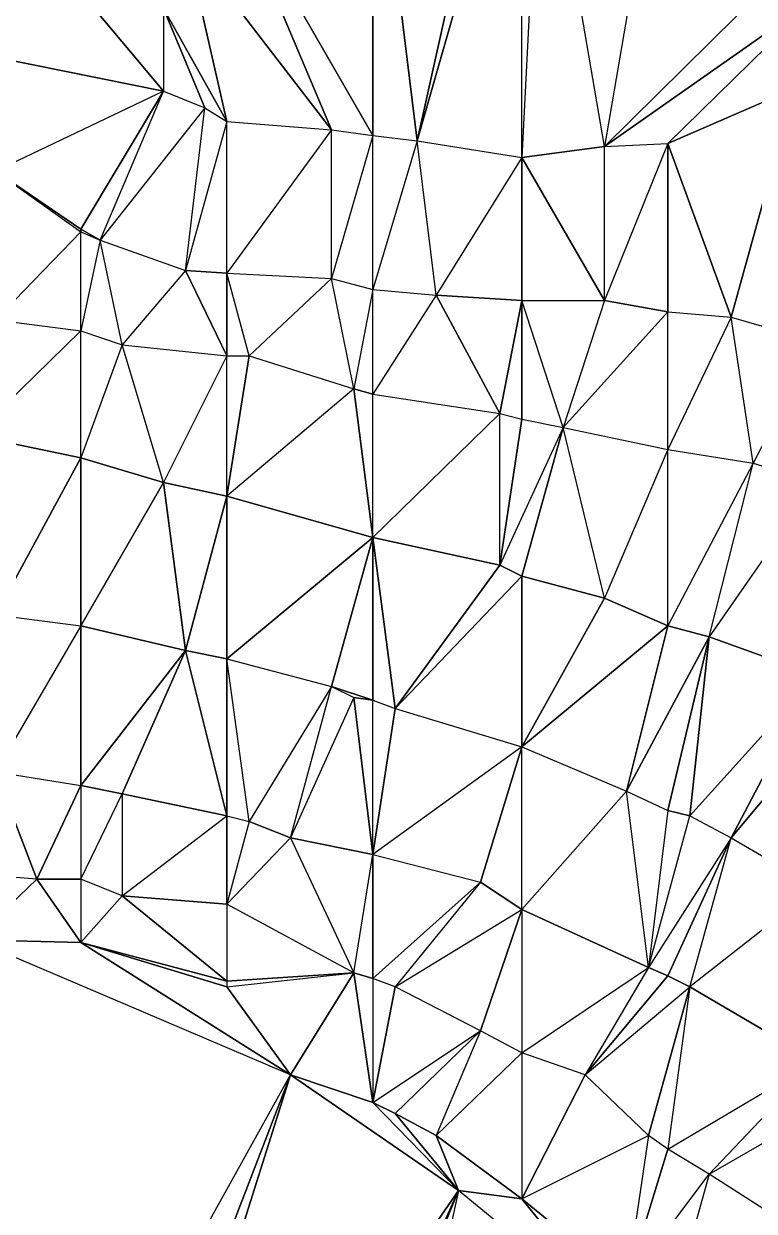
# Model space of a CAD drawing. Header units: metres. Extents: x 121.06818 to 121.07159, y 3.17836 to 3.18313.
# Drawn here: x 121.0689112 to 121.0691764, y 3.1804485 to 3.1808795 of the extents above; entities that cross this region are included whole.
import ezdxf

# ---------------------------------------------------------------- set-up
doc = ezdxf.new("R2010")
doc.units = ezdxf.units.M

msp = doc.modelspace()

# ---------------------------------------------------------------- linework, layer by layer
at = {"layer": 'DELAUNEY10710', "color": 252}
msp.add_3dface([(121.069023, 3.180244, 0.01017), (121.068985, 3.18025, 0.01017), (121.069069, 3.180456, 0.01018)], dxfattribs=at)
at = {"layer": 'DELAUNEY10748', "color": 252}
msp.add_3dface([(121.068985, 3.18025, 0.01017), (121.068977, 3.180251, 0.01017), (121.069069, 3.180456, 0.01018)], dxfattribs=at)
at = {"layer": 'DELAUNEY10801', "color": 252}
msp.add_3dface([(121.068977, 3.180251, 0.01017), (121.068932, 3.180257, 0.01017), (121.069069, 3.180456, 0.01018)], dxfattribs=at)
at = {"layer": 'DELAUNEY10816', "color": 252}
msp.add_3dface([(121.068932, 3.180257, 0.01017), (121.068916, 3.180259, 0.01017), (121.069008, 3.180498, 0.01018)], dxfattribs=at)
at = {"layer": 'DELAUNEY10858', "color": 252}
msp.add_3dface([(121.068916, 3.180259, 0.01017), (121.068878, 3.180264, 0.01017), (121.069008, 3.180498, 0.01018)], dxfattribs=at)
at = {"layer": 'DELAUNEY11543', "color": 252}
msp.add_3dface([(121.069023, 3.180244, 0.01017), (121.06913, 3.180406, 0.01018), (121.069069, 3.180456, 0.01018)], dxfattribs=at)
at = {"layer": 'DELAUNEY11585', "color": 252}
msp.add_3dface([(121.06913, 3.180406, 0.01018), (121.069069, 3.180456, 0.01018), (121.069092, 3.180453, 0.01018)], dxfattribs=at)
at = {"layer": 'DELAUNEY11711', "color": 252}
msp.add_3dface([(121.068932, 3.180257, 0.01017), (121.069008, 3.180498, 0.01018), (121.069069, 3.180456, 0.01018)], dxfattribs=at)
at = {"layer": 'DELAUNEY11720', "color": 252}
msp.add_3dface([(121.069069, 3.180456, 0.01018), (121.069008, 3.180498, 0.01018), (121.069038, 3.180488, 0.01018)], dxfattribs=at)
at = {"layer": 'DELAUNEY11795', "color": 252}
msp.add_3dface([(121.068878, 3.180264, 0.01017), (121.069008, 3.180498, 0.01018), (121.068893, 3.180547, 0.01018)], dxfattribs=at)
at = {"layer": 'DELAUNEY11811', "color": 252}
msp.add_3dface([(121.06913, 3.180406, 0.01018), (121.069092, 3.180453, 0.01018), (121.06913, 3.180422, 0.01018)], dxfattribs=at)
at = {"layer": 'DELAUNEY11829', "color": 252}
msp.add_3dface([(121.069092, 3.180453, 0.01018), (121.069069, 3.180456, 0.01018), (121.069061, 3.180476, 0.01018)], dxfattribs=at)
at = {"layer": 'DELAUNEY11850', "color": 252}
msp.add_3dface([(121.069145, 3.180408, 0.01018), (121.069199, 3.180437, 0.01019), (121.06916, 3.180462, 0.01019)], dxfattribs=at)
at = {"layer": 'DELAUNEY11893', "color": 252}
msp.add_3dface([(121.069008, 3.180498, 0.01018), (121.068893, 3.180547, 0.01018), (121.068932, 3.180546, 0.01018)], dxfattribs=at)
at = {"layer": 'DELAUNEY11937', "color": 252}
msp.add_3dface([(121.069145, 3.180408, 0.01018), (121.06913, 3.180422, 0.01018), (121.06916, 3.180462, 0.01019)], dxfattribs=at)
at = {"layer": 'DELAUNEY11952', "color": 252}
msp.add_3dface([(121.06913, 3.180422, 0.01018), (121.069092, 3.180453, 0.01018), (121.069138, 3.180476, 0.01019)], dxfattribs=at)
at = {"layer": 'DELAUNEY11965', "color": 252}
msp.add_3dface([(121.069038, 3.180488, 0.01018), (121.069008, 3.180498, 0.01018), (121.069031, 3.180535, 0.01019)], dxfattribs=at)
at = {"layer": 'DELAUNEY11966', "color": 252}
msp.add_3dface([(121.069069, 3.180456, 0.01018), (121.069038, 3.180488, 0.01018), (121.069046, 3.180484, 0.01018)], dxfattribs=at)
at = {"layer": 'DELAUNEY12030', "color": 252}
msp.add_3dface([(121.068932, 3.180546, 0.01018), (121.068893, 3.180547, 0.01018), (121.068916, 3.180569, 0.01019)], dxfattribs=at)
at = {"layer": 'DELAUNEY12031', "color": 252}
msp.add_3dface([(121.069008, 3.180498, 0.01018), (121.068932, 3.180546, 0.01018), (121.068985, 3.18053, 0.01018)], dxfattribs=at)
at = {"layer": 'DELAUNEY12046', "color": 252}
msp.add_3dface([(121.06913, 3.180422, 0.01018), (121.06916, 3.180462, 0.01019), (121.069145, 3.180471, 0.01019)], dxfattribs=at)
at = {"layer": 'DELAUNEY12047', "color": 252}
msp.add_3dface([(121.069199, 3.180437, 0.01019), (121.06916, 3.180462, 0.01019), (121.069214, 3.180493, 0.0102)], dxfattribs=at)
at = {"layer": 'DELAUNEY12061', "color": 252}
msp.add_3dface([(121.069046, 3.180484, 0.01018), (121.069038, 3.180488, 0.01018), (121.069077, 3.180514, 0.01019)], dxfattribs=at)
at = {"layer": 'DELAUNEY12062', "color": 252}
msp.add_3dface([(121.069069, 3.180456, 0.01018), (121.069046, 3.180484, 0.01018), (121.069061, 3.180476, 0.01018)], dxfattribs=at)
at = {"layer": 'DELAUNEY12110', "color": 252}
msp.add_3dface([(121.06913, 3.180422, 0.01018), (121.069145, 3.180471, 0.01019), (121.069138, 3.180476, 0.01019)], dxfattribs=at)
at = {"layer": 'DELAUNEY12122', "color": 252}
msp.add_3dface([(121.06916, 3.180462, 0.01019), (121.069145, 3.180471, 0.01019), (121.069199, 3.180503, 0.0102)], dxfattribs=at)
at = {"layer": 'DELAUNEY12132', "color": 252}
msp.add_3dface([(121.069092, 3.180453, 0.01018), (121.069138, 3.180476, 0.01019), (121.069115, 3.180498, 0.01019)], dxfattribs=at)
at = {"layer": 'DELAUNEY12148', "color": 252}
msp.add_3dface([(121.069145, 3.180471, 0.01019), (121.069138, 3.180476, 0.01019), (121.069153, 3.18053, 0.0102)], dxfattribs=at)
at = {"layer": 'DELAUNEY12180', "color": 252}
msp.add_3dface([(121.069061, 3.180476, 0.01018), (121.069046, 3.180484, 0.01018), (121.069077, 3.180514, 0.01019)], dxfattribs=at)
at = {"layer": 'DELAUNEY12246', "color": 252}
msp.add_3dface([(121.06916, 3.180462, 0.01019), (121.069214, 3.180493, 0.0102), (121.069199, 3.180503, 0.0102)], dxfattribs=at)
at = {"layer": 'DELAUNEY12258', "color": 252}
msp.add_3dface([(121.068985, 3.18053, 0.01018), (121.068932, 3.180546, 0.01018), (121.068985, 3.180532, 0.01018)], dxfattribs=at)
at = {"layer": 'DELAUNEY12259', "color": 252}
msp.add_3dface([(121.069008, 3.180498, 0.01018), (121.068985, 3.18053, 0.01018), (121.069031, 3.180535, 0.01019)], dxfattribs=at)
at = {"layer": 'DELAUNEY12260', "color": 252}
msp.add_3dface([(121.069092, 3.180453, 0.01018), (121.069115, 3.180498, 0.01019), (121.069092, 3.180506, 0.01019)], dxfattribs=at)
at = {"layer": 'DELAUNEY12273', "color": 252}
msp.add_3dface([(121.069092, 3.180453, 0.01018), (121.069061, 3.180476, 0.01018), (121.069092, 3.180506, 0.01019)], dxfattribs=at)
at = {"layer": 'DELAUNEY12274', "color": 252}
msp.add_3dface([(121.069138, 3.180476, 0.01019), (121.069115, 3.180498, 0.01019), (121.069153, 3.18053, 0.0102)], dxfattribs=at)
at = {"layer": 'DELAUNEY12303', "color": 252}
msp.add_3dface([(121.069061, 3.180476, 0.01018), (121.069092, 3.180506, 0.01019), (121.069077, 3.180514, 0.01019)], dxfattribs=at)
at = {"layer": 'DELAUNEY12314', "color": 252}
msp.add_3dface([(121.069115, 3.180498, 0.01019), (121.069092, 3.180506, 0.01019), (121.069138, 3.180537, 0.0102)], dxfattribs=at)
at = {"layer": 'DELAUNEY12379', "color": 252}
msp.add_3dface([(121.069145, 3.180471, 0.01019), (121.069199, 3.180503, 0.0102), (121.069153, 3.18053, 0.0102)], dxfattribs=at)
at = {"layer": 'DELAUNEY12391', "color": 252}
msp.add_3dface([(121.069092, 3.180506, 0.01019), (121.069077, 3.180514, 0.01019), (121.069092, 3.180558, 0.0102)], dxfattribs=at)
at = {"layer": 'DELAUNEY12421', "color": 252}
msp.add_3dface([(121.069153, 3.18053, 0.0102), (121.069199, 3.180503, 0.0102), (121.069199, 3.180566, 0.01021)], dxfattribs=at)
at = {"layer": 'DELAUNEY12441', "color": 252}
msp.add_3dface([(121.069115, 3.180498, 0.01019), (121.069153, 3.18053, 0.0102), (121.069145, 3.180534, 0.0102)], dxfattribs=at)
at = {"layer": 'DELAUNEY12455', "color": 252}
msp.add_3dface([(121.069038, 3.180488, 0.01018), (121.069077, 3.180514, 0.01019), (121.069046, 3.18053, 0.01019)], dxfattribs=at)
at = {"layer": 'DELAUNEY12468', "color": 252}
msp.add_3dface([(121.069038, 3.180488, 0.01018), (121.069046, 3.18053, 0.01019), (121.069038, 3.180533, 0.01019)], dxfattribs=at)
at = {"layer": 'DELAUNEY12469', "color": 252}
msp.add_3dface([(121.069077, 3.180514, 0.01019), (121.069046, 3.18053, 0.01019), (121.069092, 3.180558, 0.0102)], dxfattribs=at)
at = {"layer": 'DELAUNEY12484', "color": 252}
msp.add_3dface([(121.069038, 3.180488, 0.01018), (121.069031, 3.180535, 0.01019), (121.069038, 3.180533, 0.01019)], dxfattribs=at)
at = {"layer": 'DELAUNEY12485', "color": 252}
msp.add_3dface([(121.069115, 3.180498, 0.01019), (121.069145, 3.180534, 0.0102), (121.069138, 3.180537, 0.0102)], dxfattribs=at)
at = {"layer": 'DELAUNEY12496', "color": 252}
msp.add_3dface([(121.069038, 3.180533, 0.01019), (121.069031, 3.180535, 0.01019), (121.069038, 3.180578, 0.0102)], dxfattribs=at)
at = {"layer": 'DELAUNEY12497', "color": 252}
msp.add_3dface([(121.069046, 3.18053, 0.01019), (121.069038, 3.180533, 0.01019), (121.069077, 3.180568, 0.0102)], dxfattribs=at)
at = {"layer": 'DELAUNEY12498', "color": 252}
msp.add_3dface([(121.069145, 3.180534, 0.0102), (121.069153, 3.18053, 0.0102), (121.069168, 3.180584, 0.01021)], dxfattribs=at)
at = {"layer": 'DELAUNEY12534', "color": 252}
msp.add_3dface([(121.069138, 3.180537, 0.0102), (121.069145, 3.180534, 0.0102), (121.069168, 3.180584, 0.01021)], dxfattribs=at)
at = {"layer": 'DELAUNEY12579', "color": 252}
msp.add_3dface([(121.068985, 3.18053, 0.01018), (121.069031, 3.180535, 0.01019), (121.068985, 3.180532, 0.01018)], dxfattribs=at)
at = {"layer": 'DELAUNEY12588', "color": 252}
msp.add_3dface([(121.069092, 3.180506, 0.01019), (121.069138, 3.180537, 0.0102), (121.069092, 3.180558, 0.0102)], dxfattribs=at)
at = {"layer": 'DELAUNEY12623', "color": 252}
msp.add_3dface([(121.068985, 3.180532, 0.01018), (121.068932, 3.180546, 0.01018), (121.068947, 3.180563, 0.01019)], dxfattribs=at)
at = {"layer": 'DELAUNEY12624', "color": 252}
msp.add_3dface([(121.068985, 3.180532, 0.01018), (121.069031, 3.180535, 0.01019), (121.068985, 3.18056, 0.01019)], dxfattribs=at)
at = {"layer": 'DELAUNEY12625', "color": 252}
msp.add_3dface([(121.069092, 3.180558, 0.0102), (121.069138, 3.180537, 0.0102), (121.06913, 3.180601, 0.01021)], dxfattribs=at)
at = {"layer": 'DELAUNEY12626', "color": 252}
msp.add_3dface([(121.069199, 3.180566, 0.01021), (121.069153, 3.18053, 0.0102), (121.069168, 3.180584, 0.01021)], dxfattribs=at)
at = {"layer": 'DELAUNEY12650', "color": 252}
msp.add_3dface([(121.068932, 3.180546, 0.01018), (121.068947, 3.180563, 0.01019), (121.068932, 3.180569, 0.01019)], dxfattribs=at)
at = {"layer": 'DELAUNEY12651', "color": 252}
msp.add_3dface([(121.068985, 3.180532, 0.01018), (121.068947, 3.180563, 0.01019), (121.068985, 3.18056, 0.01019)], dxfattribs=at)
at = {"layer": 'DELAUNEY12670', "color": 252}
msp.add_3dface([(121.069046, 3.18053, 0.01019), (121.069092, 3.180558, 0.0102), (121.069077, 3.180568, 0.0102)], dxfattribs=at)
at = {"layer": 'DELAUNEY12679', "color": 252}
msp.add_3dface([(121.069077, 3.180568, 0.0102), (121.069092, 3.180558, 0.0102), (121.069092, 3.180617, 0.01021)], dxfattribs=at)
at = {"layer": 'DELAUNEY12689', "color": 252}
msp.add_3dface([(121.068985, 3.18056, 0.01019), (121.068947, 3.180563, 0.01019), (121.068985, 3.180592, 0.0102)], dxfattribs=at)
at = {"layer": 'DELAUNEY12690', "color": 252}
msp.add_3dface([(121.069031, 3.180535, 0.01019), (121.068985, 3.18056, 0.01019), (121.069008, 3.180584, 0.0102)], dxfattribs=at)
at = {"layer": 'DELAUNEY12713', "color": 252}
msp.add_3dface([(121.068893, 3.180547, 0.01018), (121.068916, 3.180569, 0.01019), (121.068878, 3.180572, 0.01019)], dxfattribs=at)
at = {"layer": 'DELAUNEY12714', "color": 252}
msp.add_3dface([(121.068932, 3.180546, 0.01018), (121.068916, 3.180569, 0.01019), (121.068932, 3.180569, 0.01019)], dxfattribs=at)
at = {"layer": 'DELAUNEY12740', "color": 252}
msp.add_3dface([(121.069031, 3.180535, 0.01019), (121.069038, 3.180578, 0.0102), (121.069008, 3.180584, 0.0102)], dxfattribs=at)
at = {"layer": 'DELAUNEY12741', "color": 252}
msp.add_3dface([(121.069038, 3.180533, 0.01019), (121.069038, 3.180578, 0.0102), (121.069077, 3.180568, 0.0102)], dxfattribs=at)
at = {"layer": 'DELAUNEY12742', "color": 252}
msp.add_3dface([(121.069168, 3.180584, 0.01021), (121.069199, 3.180566, 0.01021), (121.069214, 3.180639, 0.01022)], dxfattribs=at)
at = {"layer": 'DELAUNEY12752', "color": 252}
msp.add_3dface([(121.068932, 3.180569, 0.01019), (121.068916, 3.180569, 0.01019), (121.068932, 3.180603, 0.0102)], dxfattribs=at)
at = {"layer": 'DELAUNEY12753', "color": 252}
msp.add_3dface([(121.068985, 3.18056, 0.01019), (121.069008, 3.180584, 0.0102), (121.068993, 3.18059, 0.0102)], dxfattribs=at)
at = {"layer": 'DELAUNEY12754', "color": 252}
msp.add_3dface([(121.069038, 3.180578, 0.0102), (121.069077, 3.180568, 0.0102), (121.069092, 3.180617, 0.01021)], dxfattribs=at)
at = {"layer": 'DELAUNEY12770', "color": 252}
msp.add_3dface([(121.068947, 3.180563, 0.01019), (121.068932, 3.180569, 0.01019), (121.068947, 3.1806, 0.0102)], dxfattribs=at)
at = {"layer": 'DELAUNEY12771', "color": 252}
msp.add_3dface([(121.069008, 3.180584, 0.0102), (121.069038, 3.180578, 0.0102), (121.069031, 3.180635, 0.01021)], dxfattribs=at)
at = {"layer": 'DELAUNEY12772', "color": 252}
msp.add_3dface([(121.069168, 3.180584, 0.01021), (121.069138, 3.180537, 0.0102), (121.069153, 3.180592, 0.01021)], dxfattribs=at)
at = {"layer": 'DELAUNEY12805', "color": 252}
msp.add_3dface([(121.069145, 3.180594, 0.01021), (121.069138, 3.180537, 0.0102), (121.069153, 3.180592, 0.01021)], dxfattribs=at)
at = {"layer": 'DELAUNEY12806', "color": 252}
msp.add_3dface([(121.069145, 3.180594, 0.01021), (121.069138, 3.180537, 0.0102), (121.06913, 3.180601, 0.01021)], dxfattribs=at)
at = {"layer": 'DELAUNEY12821', "color": 252}
msp.add_3dface([(121.068916, 3.180569, 0.01019), (121.068878, 3.180572, 0.01019), (121.068901, 3.180608, 0.0102)], dxfattribs=at)
at = {"layer": 'DELAUNEY12822', "color": 252}
msp.add_3dface([(121.06913, 3.180601, 0.01021), (121.069092, 3.180558, 0.0102), (121.069092, 3.180617, 0.01021)], dxfattribs=at)
at = {"layer": 'DELAUNEY12823', "color": 252}
msp.add_3dface([(121.069145, 3.180594, 0.01021), (121.069153, 3.180592, 0.01021), (121.06916, 3.180657, 0.01022)], dxfattribs=at)
at = {"layer": 'DELAUNEY12824', "color": 252}
msp.add_3dface([(121.069153, 3.180592, 0.01021), (121.069168, 3.180584, 0.01021), (121.069199, 3.180643, 0.01022)], dxfattribs=at)
at = {"layer": 'DELAUNEY12841', "color": 252}
msp.add_3dface([(121.06913, 3.180601, 0.01021), (121.069145, 3.180594, 0.01021), (121.06916, 3.180657, 0.01022)], dxfattribs=at)
at = {"layer": 'DELAUNEY12869', "color": 252}
msp.add_3dface([(121.068947, 3.180563, 0.01019), (121.068985, 3.180592, 0.0102), (121.068947, 3.1806, 0.0102)], dxfattribs=at)
at = {"layer": 'DELAUNEY12870', "color": 252}
msp.add_3dface([(121.068985, 3.18056, 0.01019), (121.068985, 3.180592, 0.0102), (121.068993, 3.18059, 0.0102)], dxfattribs=at)
at = {"layer": 'DELAUNEY12871', "color": 252}
msp.add_3dface([(121.068993, 3.18059, 0.0102), (121.069008, 3.180584, 0.0102), (121.069023, 3.180639, 0.01021)], dxfattribs=at)
at = {"layer": 'DELAUNEY12889', "color": 252}
msp.add_3dface([(121.068985, 3.180592, 0.0102), (121.068993, 3.18059, 0.0102), (121.068985, 3.180649, 0.01021)], dxfattribs=at)
at = {"layer": 'DELAUNEY12926', "color": 252}
msp.add_3dface([(121.068932, 3.180569, 0.01019), (121.068947, 3.1806, 0.0102), (121.068932, 3.180603, 0.0102)], dxfattribs=at)
at = {"layer": 'DELAUNEY12942', "color": 252}
msp.add_3dface([(121.068916, 3.180569, 0.01019), (121.068901, 3.180608, 0.0102), (121.068932, 3.180603, 0.0102)], dxfattribs=at)
at = {"layer": 'DELAUNEY12943', "color": 252}
msp.add_3dface([(121.068947, 3.1806, 0.0102), (121.068985, 3.180592, 0.0102), (121.06897, 3.180652, 0.01021)], dxfattribs=at)
at = {"layer": 'DELAUNEY12977', "color": 252}
msp.add_3dface([(121.068932, 3.180603, 0.0102), (121.068947, 3.1806, 0.0102), (121.06897, 3.180652, 0.01021)], dxfattribs=at)
at = {"layer": 'DELAUNEY12978', "color": 252}
msp.add_3dface([(121.069092, 3.180617, 0.01021), (121.06913, 3.180601, 0.01021), (121.069145, 3.180661, 0.01022)], dxfattribs=at)
at = {"layer": 'DELAUNEY13005', "color": 252}
msp.add_3dface([(121.068901, 3.180608, 0.0102), (121.068932, 3.180603, 0.0102), (121.068932, 3.180661, 0.01021)], dxfattribs=at)
at = {"layer": 'DELAUNEY13036', "color": 252}
msp.add_3dface([(121.069092, 3.180617, 0.01021), (121.069038, 3.180578, 0.0102), (121.069046, 3.180631, 0.01021)], dxfattribs=at)
at = {"layer": 'DELAUNEY13056', "color": 252}
msp.add_3dface([(121.069046, 3.180631, 0.01021), (121.069038, 3.180578, 0.0102), (121.069038, 3.180634, 0.01021)], dxfattribs=at)
at = {"layer": 'DELAUNEY13057', "color": 252}
msp.add_3dface([(121.069168, 3.180584, 0.01021), (121.069214, 3.180639, 0.01022), (121.069199, 3.180643, 0.01022)], dxfattribs=at)
at = {"layer": 'DELAUNEY13073', "color": 252}
msp.add_3dface([(121.069031, 3.180635, 0.01021), (121.069008, 3.180584, 0.0102), (121.069023, 3.180639, 0.01021)], dxfattribs=at)
at = {"layer": 'DELAUNEY13074', "color": 252}
msp.add_3dface([(121.069031, 3.180635, 0.01021), (121.069038, 3.180578, 0.0102), (121.069038, 3.180634, 0.01021)], dxfattribs=at)
at = {"layer": 'DELAUNEY13075', "color": 252}
msp.add_3dface([(121.069046, 3.180631, 0.01021), (121.069092, 3.180617, 0.01021), (121.069092, 3.180679, 0.01022)], dxfattribs=at)
at = {"layer": 'DELAUNEY13085', "color": 252}
msp.add_3dface([(121.069031, 3.180635, 0.01021), (121.069038, 3.180634, 0.01021), (121.069023, 3.180639, 0.01021)], dxfattribs=at)
at = {"layer": 'DELAUNEY13086', "color": 252}
msp.add_3dface([(121.069038, 3.180634, 0.01021), (121.069046, 3.180631, 0.01021), (121.069038, 3.180693, 0.01022)], dxfattribs=at)
at = {"layer": 'DELAUNEY13121', "color": 252}
msp.add_3dface([(121.069023, 3.180639, 0.01021), (121.068993, 3.18059, 0.0102), (121.068985, 3.180649, 0.01021)], dxfattribs=at)
at = {"layer": 'DELAUNEY13150', "color": 252}
msp.add_3dface([(121.069153, 3.180592, 0.01021), (121.069199, 3.180643, 0.01022), (121.06916, 3.180657, 0.01022)], dxfattribs=at)
at = {"layer": 'DELAUNEY13158', "color": 252}
msp.add_3dface([(121.06897, 3.180652, 0.01021), (121.068985, 3.180592, 0.0102), (121.068985, 3.180649, 0.01021)], dxfattribs=at)
at = {"layer": 'DELAUNEY13171', "color": 252}
msp.add_3dface([(121.06897, 3.180652, 0.01021), (121.068985, 3.180649, 0.01021), (121.068985, 3.180708, 0.01022)], dxfattribs=at)
at = {"layer": 'DELAUNEY13172', "color": 252}
msp.add_3dface([(121.068985, 3.180649, 0.01021), (121.069023, 3.180639, 0.01021), (121.069038, 3.180693, 0.01022)], dxfattribs=at)
at = {"layer": 'DELAUNEY13191', "color": 252}
msp.add_3dface([(121.06916, 3.180657, 0.01022), (121.069199, 3.180643, 0.01022), (121.069199, 3.180713, 0.01023)], dxfattribs=at)
at = {"layer": 'DELAUNEY13207', "color": 252}
msp.add_3dface([(121.06913, 3.180601, 0.01021), (121.06916, 3.180657, 0.01022), (121.069145, 3.180661, 0.01022)], dxfattribs=at)
at = {"layer": 'DELAUNEY13239', "color": 252}
msp.add_3dface([(121.068932, 3.180661, 0.01021), (121.068901, 3.180608, 0.0102), (121.068901, 3.180665, 0.01021)], dxfattribs=at)
at = {"layer": 'DELAUNEY13240', "color": 252}
msp.add_3dface([(121.068932, 3.180661, 0.01021), (121.068932, 3.180603, 0.0102), (121.06897, 3.180652, 0.01021)], dxfattribs=at)
at = {"layer": 'DELAUNEY13241', "color": 252}
msp.add_3dface([(121.069145, 3.180661, 0.01022), (121.06916, 3.180657, 0.01022), (121.069176, 3.18072, 0.01023)], dxfattribs=at)
at = {"layer": 'DELAUNEY13251', "color": 252}
msp.add_3dface([(121.068932, 3.180661, 0.01021), (121.06897, 3.180652, 0.01021), (121.068962, 3.180713, 0.01022)], dxfattribs=at)
at = {"layer": 'DELAUNEY13252', "color": 252}
msp.add_3dface([(121.069092, 3.180617, 0.01021), (121.069145, 3.180661, 0.01022), (121.069122, 3.180671, 0.01022)], dxfattribs=at)
at = {"layer": 'DELAUNEY13267', "color": 252}
msp.add_3dface([(121.069092, 3.180617, 0.01021), (121.069122, 3.180671, 0.01022), (121.069092, 3.180679, 0.01022)], dxfattribs=at)
at = {"layer": 'DELAUNEY13284', "color": 252}
msp.add_3dface([(121.068901, 3.180665, 0.01021), (121.068932, 3.180661, 0.01021), (121.068932, 3.180722, 0.01022)], dxfattribs=at)
at = {"layer": 'DELAUNEY13285', "color": 252}
msp.add_3dface([(121.069122, 3.180671, 0.01022), (121.069145, 3.180661, 0.01022), (121.069145, 3.180725, 0.01023)], dxfattribs=at)
at = {"layer": 'DELAUNEY13330', "color": 252}
msp.add_3dface([(121.069046, 3.180631, 0.01021), (121.069092, 3.180679, 0.01022), (121.069084, 3.180683, 0.01022)], dxfattribs=at)
at = {"layer": 'DELAUNEY13347', "color": 252}
msp.add_3dface([(121.069046, 3.180631, 0.01021), (121.069084, 3.180683, 0.01022), (121.069038, 3.180693, 0.01022)], dxfattribs=at)
at = {"layer": 'DELAUNEY13348', "color": 252}
msp.add_3dface([(121.069092, 3.180679, 0.01022), (121.069122, 3.180671, 0.01022), (121.069107, 3.180733, 0.01023)], dxfattribs=at)
at = {"layer": 'DELAUNEY13366', "color": 252}
msp.add_3dface([(121.069023, 3.180639, 0.01021), (121.069038, 3.180634, 0.01021), (121.069038, 3.180693, 0.01022)], dxfattribs=at)
at = {"layer": 'DELAUNEY13367', "color": 252}
msp.add_3dface([(121.069084, 3.180683, 0.01022), (121.069092, 3.180679, 0.01022), (121.069107, 3.180733, 0.01023)], dxfattribs=at)
at = {"layer": 'DELAUNEY13434', "color": 252}
msp.add_3dface([(121.069038, 3.180693, 0.01022), (121.069084, 3.180683, 0.01022), (121.069084, 3.180738, 0.01023)], dxfattribs=at)
at = {"layer": 'DELAUNEY13464', "color": 252}
msp.add_3dface([(121.068985, 3.180649, 0.01021), (121.069038, 3.180693, 0.01022), (121.068985, 3.180708, 0.01022)], dxfattribs=at)
at = {"layer": 'DELAUNEY13502', "color": 252}
msp.add_3dface([(121.06897, 3.180652, 0.01021), (121.068985, 3.180708, 0.01022), (121.068962, 3.180713, 0.01022)], dxfattribs=at)
at = {"layer": 'DELAUNEY13503', "color": 252}
msp.add_3dface([(121.069199, 3.180713, 0.01023), (121.06916, 3.180657, 0.01022), (121.069176, 3.18072, 0.01023)], dxfattribs=at)
at = {"layer": 'DELAUNEY13519', "color": 252}
msp.add_3dface([(121.068932, 3.180661, 0.01021), (121.068962, 3.180713, 0.01022), (121.068932, 3.180722, 0.01022)], dxfattribs=at)
at = {"layer": 'DELAUNEY13520', "color": 252}
msp.add_3dface([(121.068985, 3.180708, 0.01022), (121.069038, 3.180693, 0.01022), (121.069031, 3.180747, 0.01023)], dxfattribs=at)
at = {"layer": 'DELAUNEY13539', "color": 252}
msp.add_3dface([(121.068962, 3.180713, 0.01022), (121.068985, 3.180708, 0.01022), (121.068985, 3.180759, 0.01023)], dxfattribs=at)
at = {"layer": 'DELAUNEY13558', "color": 252}
msp.add_3dface([(121.069176, 3.18072, 0.01023), (121.069145, 3.180661, 0.01022), (121.069145, 3.180725, 0.01023)], dxfattribs=at)
at = {"layer": 'DELAUNEY13559', "color": 252}
msp.add_3dface([(121.069176, 3.18072, 0.01023), (121.069199, 3.180713, 0.01023), (121.069199, 3.180764, 0.01024)], dxfattribs=at)
at = {"layer": 'DELAUNEY13571', "color": 252}
msp.add_3dface([(121.068901, 3.180665, 0.01021), (121.068932, 3.180722, 0.01022), (121.068893, 3.18073, 0.01022)], dxfattribs=at)
at = {"layer": 'DELAUNEY13579', "color": 252}
msp.add_3dface([(121.068932, 3.180722, 0.01022), (121.068962, 3.180713, 0.01022), (121.068947, 3.180763, 0.01023)], dxfattribs=at)
at = {"layer": 'DELAUNEY13580', "color": 252}
msp.add_3dface([(121.069145, 3.180725, 0.01023), (121.069122, 3.180671, 0.01022), (121.069107, 3.180733, 0.01023)], dxfattribs=at)
at = {"layer": 'DELAUNEY13590', "color": 252}
msp.add_3dface([(121.069145, 3.180725, 0.01023), (121.069176, 3.18072, 0.01023), (121.069168, 3.180773, 0.01024)], dxfattribs=at)
at = {"layer": 'DELAUNEY13619', "color": 252}
msp.add_3dface([(121.068893, 3.18073, 0.01022), (121.068932, 3.180722, 0.01022), (121.068932, 3.180768, 0.01023)], dxfattribs=at)
at = {"layer": 'DELAUNEY13646', "color": 252}
msp.add_3dface([(121.069107, 3.180733, 0.01023), (121.069084, 3.180683, 0.01022), (121.069092, 3.180736, 0.01023)], dxfattribs=at)
at = {"layer": 'DELAUNEY13647', "color": 252}
msp.add_3dface([(121.069107, 3.180733, 0.01023), (121.069145, 3.180725, 0.01023), (121.069145, 3.180775, 0.01024)], dxfattribs=at)
at = {"layer": 'DELAUNEY13661', "color": 252}
msp.add_3dface([(121.069092, 3.180736, 0.01023), (121.069084, 3.180683, 0.01022), (121.069084, 3.180738, 0.01023)], dxfattribs=at)
at = {"layer": 'DELAUNEY13669', "color": 252}
msp.add_3dface([(121.069084, 3.180738, 0.01023), (121.069038, 3.180693, 0.01022), (121.069038, 3.180745, 0.01023)], dxfattribs=at)
at = {"layer": 'DELAUNEY13670', "color": 252}
msp.add_3dface([(121.069092, 3.180736, 0.01023), (121.069107, 3.180733, 0.01023), (121.069092, 3.180779, 0.01024)], dxfattribs=at)
at = {"layer": 'DELAUNEY13678', "color": 252}
msp.add_3dface([(121.069084, 3.180738, 0.01023), (121.069092, 3.180736, 0.01023), (121.069092, 3.180779, 0.01024)], dxfattribs=at)
at = {"layer": 'DELAUNEY13701', "color": 252}
msp.add_3dface([(121.069031, 3.180747, 0.01023), (121.068985, 3.180708, 0.01022), (121.068993, 3.180759, 0.01023)], dxfattribs=at)
at = {"layer": 'DELAUNEY13702', "color": 252}
msp.add_3dface([(121.069031, 3.180747, 0.01023), (121.069038, 3.180693, 0.01022), (121.069038, 3.180745, 0.01023)], dxfattribs=at)
at = {"layer": 'DELAUNEY13718', "color": 252}
msp.add_3dface([(121.069031, 3.180747, 0.01023), (121.069038, 3.180745, 0.01023), (121.069038, 3.180783, 0.01024)], dxfattribs=at)
at = {"layer": 'DELAUNEY13719', "color": 252}
msp.add_3dface([(121.069038, 3.180745, 0.01023), (121.069084, 3.180738, 0.01023), (121.069061, 3.180781, 0.01024)], dxfattribs=at)
at = {"layer": 'DELAUNEY13775', "color": 252}
msp.add_3dface([(121.068993, 3.180759, 0.01023), (121.068985, 3.180708, 0.01022), (121.068985, 3.180759, 0.01023)], dxfattribs=at)
at = {"layer": 'DELAUNEY13776', "color": 252}
msp.add_3dface([(121.068993, 3.180759, 0.01023), (121.069031, 3.180747, 0.01023), (121.069023, 3.180787, 0.01024)], dxfattribs=at)
at = {"layer": 'DELAUNEY13799', "color": 252}
msp.add_3dface([(121.068985, 3.180759, 0.01023), (121.068962, 3.180713, 0.01022), (121.068947, 3.180763, 0.01023)], dxfattribs=at)
at = {"layer": 'DELAUNEY13814', "color": 252}
msp.add_3dface([(121.068947, 3.180763, 0.01023), (121.068932, 3.180722, 0.01022), (121.068932, 3.180768, 0.01023)], dxfattribs=at)
at = {"layer": 'DELAUNEY13815', "color": 252}
msp.add_3dface([(121.068985, 3.180759, 0.01023), (121.068993, 3.180759, 0.01023), (121.068985, 3.180789, 0.01024)], dxfattribs=at)
at = {"layer": 'DELAUNEY13831', "color": 252}
msp.add_3dface([(121.069199, 3.180764, 0.01024), (121.069176, 3.18072, 0.01023), (121.069168, 3.180773, 0.01024)], dxfattribs=at)
at = {"layer": 'DELAUNEY13852', "color": 252}
msp.add_3dface([(121.068947, 3.180763, 0.01023), (121.068985, 3.180759, 0.01023), (121.06897, 3.18079, 0.01024)], dxfattribs=at)
at = {"layer": 'DELAUNEY13865', "color": 252}
msp.add_3dface([(121.068932, 3.180768, 0.01023), (121.068893, 3.18073, 0.01022), (121.068901, 3.180772, 0.01023)], dxfattribs=at)
at = {"layer": 'DELAUNEY13866', "color": 252}
msp.add_3dface([(121.069168, 3.180773, 0.01024), (121.069145, 3.180725, 0.01023), (121.069145, 3.180775, 0.01024)], dxfattribs=at)
at = {"layer": 'DELAUNEY13879', "color": 252}
msp.add_3dface([(121.068932, 3.180768, 0.01023), (121.068947, 3.180763, 0.01023), (121.068939, 3.180801, 0.01024)], dxfattribs=at)
at = {"layer": 'DELAUNEY13880', "color": 252}
msp.add_3dface([(121.069168, 3.180773, 0.01024), (121.069199, 3.180764, 0.01024), (121.069191, 3.180856, 0.01025)], dxfattribs=at)
at = {"layer": 'DELAUNEY13898', "color": 252}
msp.add_3dface([(121.068901, 3.180772, 0.01023), (121.068932, 3.180768, 0.01023), (121.068932, 3.180804, 0.01024)], dxfattribs=at)
at = {"layer": 'DELAUNEY13899', "color": 252}
msp.add_3dface([(121.069122, 3.180779, 0.01024), (121.069107, 3.180733, 0.01023), (121.069145, 3.180775, 0.01024)], dxfattribs=at)
at = {"layer": 'DELAUNEY13900', "color": 252}
msp.add_3dface([(121.069122, 3.180779, 0.01024), (121.069107, 3.180733, 0.01023), (121.069092, 3.180779, 0.01024)], dxfattribs=at)
at = {"layer": 'DELAUNEY13915', "color": 252}
msp.add_3dface([(121.069061, 3.180781, 0.01024), (121.069038, 3.180745, 0.01023), (121.069038, 3.180783, 0.01024)], dxfattribs=at)
at = {"layer": 'DELAUNEY13916', "color": 252}
msp.add_3dface([(121.069061, 3.180781, 0.01024), (121.069084, 3.180738, 0.01023), (121.069092, 3.180779, 0.01024)], dxfattribs=at)
at = {"layer": 'DELAUNEY13917', "color": 252}
msp.add_3dface([(121.069122, 3.180779, 0.01024), (121.069145, 3.180775, 0.01024), (121.069145, 3.180836, 0.01025)], dxfattribs=at)
at = {"layer": 'DELAUNEY13918', "color": 252}
msp.add_3dface([(121.069145, 3.180775, 0.01024), (121.069168, 3.180773, 0.01024), (121.069145, 3.180836, 0.01025)], dxfattribs=at)
at = {"layer": 'DELAUNEY13954', "color": 252}
msp.add_3dface([(121.069092, 3.180779, 0.01024), (121.069122, 3.180779, 0.01024), (121.069092, 3.180831, 0.01025)], dxfattribs=at)
at = {"layer": 'DELAUNEY13965', "color": 252}
msp.add_3dface([(121.069038, 3.180783, 0.01024), (121.069031, 3.180747, 0.01023), (121.069023, 3.180787, 0.01024)], dxfattribs=at)
at = {"layer": 'DELAUNEY13966', "color": 252}
msp.add_3dface([(121.069061, 3.180781, 0.01024), (121.069092, 3.180779, 0.01024), (121.069092, 3.180831, 0.01025)], dxfattribs=at)
at = {"layer": 'DELAUNEY13973', "color": 252}
msp.add_3dface([(121.069023, 3.180787, 0.01024), (121.068993, 3.180759, 0.01023), (121.068985, 3.180789, 0.01024)], dxfattribs=at)
at = {"layer": 'DELAUNEY13974', "color": 252}
msp.add_3dface([(121.069038, 3.180783, 0.01024), (121.069061, 3.180781, 0.01024), (121.069054, 3.180837, 0.01025)], dxfattribs=at)
at = {"layer": 'DELAUNEY13996', "color": 252}
msp.add_3dface([(121.06897, 3.18079, 0.01024), (121.068947, 3.180763, 0.01023), (121.068939, 3.180801, 0.01024)], dxfattribs=at)
at = {"layer": 'DELAUNEY13997', "color": 252}
msp.add_3dface([(121.06897, 3.18079, 0.01024), (121.068985, 3.180759, 0.01023), (121.068985, 3.180789, 0.01024)], dxfattribs=at)
at = {"layer": 'DELAUNEY13998', "color": 252}
msp.add_3dface([(121.069023, 3.180787, 0.01024), (121.069038, 3.180783, 0.01024), (121.069038, 3.180839, 0.01025)], dxfattribs=at)
at = {"layer": 'DELAUNEY14029', "color": 252}
msp.add_3dface([(121.06897, 3.18079, 0.01024), (121.068985, 3.180789, 0.01024), (121.068985, 3.180844, 0.01025)], dxfattribs=at)
at = {"layer": 'DELAUNEY14040', "color": 252}
msp.add_3dface([(121.068985, 3.180789, 0.01024), (121.069023, 3.180787, 0.01024), (121.069023, 3.180841, 0.01025)], dxfattribs=at)
at = {"layer": 'DELAUNEY14052', "color": 252}
msp.add_3dface([(121.068939, 3.180801, 0.01024), (121.068932, 3.180768, 0.01023), (121.068932, 3.180804, 0.01024)], dxfattribs=at)
at = {"layer": 'DELAUNEY14077', "color": 252}
msp.add_3dface([(121.068932, 3.180804, 0.01024), (121.068901, 3.180772, 0.01023), (121.068901, 3.180826, 0.01024)], dxfattribs=at)
at = {"layer": 'DELAUNEY14078', "color": 252}
msp.add_3dface([(121.068939, 3.180801, 0.01024), (121.06897, 3.18079, 0.01024), (121.068977, 3.180849, 0.01025)], dxfattribs=at)
at = {"layer": 'DELAUNEY14090', "color": 252}
msp.add_3dface([(121.068932, 3.180804, 0.01024), (121.068939, 3.180801, 0.01024), (121.068932, 3.180805, 0.01024)], dxfattribs=at)
at = {"layer": 'DELAUNEY14146', "color": 252}
msp.add_3dface([(121.068901, 3.180826, 0.01024), (121.068932, 3.180804, 0.01024), (121.068932, 3.180805, 0.01024)], dxfattribs=at)
at = {"layer": 'DELAUNEY14164', "color": 252}
msp.add_3dface([(121.068932, 3.180805, 0.01024), (121.068939, 3.180801, 0.01024), (121.068962, 3.180855, 0.01025)], dxfattribs=at)
at = {"layer": 'DELAUNEY14165', "color": 252}
msp.add_3dface([(121.069092, 3.180831, 0.01025), (121.069061, 3.180781, 0.01024), (121.069054, 3.180837, 0.01025)], dxfattribs=at)
at = {"layer": 'DELAUNEY14166', "color": 252}
msp.add_3dface([(121.069092, 3.180831, 0.01025), (121.069122, 3.180779, 0.01024), (121.069122, 3.180835, 0.01025)], dxfattribs=at)
at = {"layer": 'DELAUNEY14167', "color": 252}
msp.add_3dface([(121.069145, 3.180836, 0.01025), (121.069122, 3.180779, 0.01024), (121.069122, 3.180835, 0.01025)], dxfattribs=at)
at = {"layer": 'DELAUNEY14168', "color": 252}
msp.add_3dface([(121.069145, 3.180836, 0.01025), (121.069168, 3.180773, 0.01024), (121.069191, 3.180856, 0.01025)], dxfattribs=at)
at = {"layer": 'DELAUNEY14182', "color": 252}
msp.add_3dface([(121.068901, 3.180826, 0.01024), (121.068932, 3.180805, 0.01024), (121.068962, 3.180855, 0.01025)], dxfattribs=at)
at = {"layer": 'DELAUNEY14183', "color": 252}
msp.add_3dface([(121.069054, 3.180837, 0.01025), (121.069038, 3.180783, 0.01024), (121.069038, 3.180839, 0.01025)], dxfattribs=at)
at = {"layer": 'DELAUNEY14184', "color": 252}
msp.add_3dface([(121.069092, 3.180831, 0.01025), (121.069122, 3.180835, 0.01025), (121.069099, 3.180969, 0.01025)], dxfattribs=at)
at = {"layer": 'DELAUNEY14200', "color": 252}
msp.add_3dface([(121.069038, 3.180839, 0.01025), (121.069023, 3.180787, 0.01024), (121.069023, 3.180841, 0.01025)], dxfattribs=at)
at = {"layer": 'DELAUNEY14201', "color": 252}
msp.add_3dface([(121.069122, 3.180835, 0.01025), (121.069145, 3.180836, 0.01025), (121.069199, 3.180889, 0.01025)], dxfattribs=at)
at = {"layer": 'DELAUNEY14216', "color": 252}
msp.add_3dface([(121.069023, 3.180841, 0.01025), (121.068985, 3.180789, 0.01024), (121.068985, 3.180844, 0.01025)], dxfattribs=at)
at = {"layer": 'DELAUNEY14217', "color": 252}
msp.add_3dface([(121.069038, 3.180839, 0.01025), (121.069054, 3.180837, 0.01025), (121.069038, 3.180968, 0.01025)], dxfattribs=at)
at = {"layer": 'DELAUNEY14218', "color": 252}
msp.add_3dface([(121.069054, 3.180837, 0.01025), (121.069092, 3.180831, 0.01025), (121.069092, 3.18097, 0.01025)], dxfattribs=at)
at = {"layer": 'DELAUNEY14225', "color": 252}
msp.add_3dface([(121.069023, 3.180841, 0.01025), (121.069038, 3.180839, 0.01025), (121.068985, 3.180931, 0.01025)], dxfattribs=at)
at = {"layer": 'DELAUNEY14226', "color": 252}
msp.add_3dface([(121.069145, 3.180836, 0.01025), (121.069191, 3.180856, 0.01025), (121.069199, 3.180889, 0.01025)], dxfattribs=at)
at = {"layer": 'DELAUNEY14233', "color": 252}
msp.add_3dface([(121.068985, 3.180844, 0.01025), (121.06897, 3.18079, 0.01024), (121.068977, 3.180849, 0.01025)], dxfattribs=at)
at = {"layer": 'DELAUNEY14243', "color": 252}
msp.add_3dface([(121.068977, 3.180849, 0.01025), (121.068939, 3.180801, 0.01024), (121.068962, 3.180855, 0.01025)], dxfattribs=at)
at = {"layer": 'DELAUNEY14244', "color": 252}
msp.add_3dface([(121.068985, 3.180844, 0.01025), (121.069023, 3.180841, 0.01025), (121.06897, 3.18091, 0.01025)], dxfattribs=at)
at = {"layer": 'DELAUNEY14255', "color": 252}
msp.add_3dface([(121.068977, 3.180849, 0.01025), (121.068985, 3.180844, 0.01025), (121.068962, 3.180885, 0.01025)], dxfattribs=at)
at = {"layer": 'DELAUNEY14282', "color": 252}
msp.add_3dface([(121.068962, 3.180855, 0.01025), (121.068977, 3.180849, 0.01025), (121.068962, 3.180885, 0.01025)], dxfattribs=at)
at = {"layer": 'DELAUNEY14373', "color": 252}
msp.add_3dface([(121.068962, 3.180855, 0.01025), (121.068901, 3.180826, 0.01024), (121.068878, 3.180872, 0.01024)], dxfattribs=at)
at = {"layer": 'DELAUNEY14484', "color": 252}
msp.add_3dface([(121.068962, 3.180855, 0.01025), (121.068878, 3.180872, 0.01024), (121.068916, 3.18091, 0.01024)], dxfattribs=at)
at = {"layer": 'DELAUNEY14494', "color": 252}
msp.add_3dface([(121.068916, 3.18091, 0.01024), (121.068878, 3.180872, 0.01024), (121.068878, 3.180922, 0.01023)], dxfattribs=at)
at = {"layer": 'DELAUNEY14495', "color": 252}
msp.add_3dface([(121.068962, 3.180855, 0.01025), (121.068916, 3.18091, 0.01024), (121.068962, 3.180885, 0.01025)], dxfattribs=at)
at = {"layer": 'DELAUNEY14541', "color": 252}
msp.add_3dface([(121.068962, 3.180885, 0.01025), (121.068985, 3.180844, 0.01025), (121.06897, 3.18091, 0.01025)], dxfattribs=at)
at = {"layer": 'DELAUNEY14571', "color": 252}
msp.add_3dface([(121.06897, 3.18091, 0.01025), (121.069023, 3.180841, 0.01025), (121.068985, 3.180931, 0.01025)], dxfattribs=at)
at = {"layer": 'DELAUNEY14659', "color": 252}
msp.add_3dface([(121.069122, 3.180835, 0.01025), (121.069199, 3.180889, 0.01025), (121.069199, 3.180911, 0.01025)], dxfattribs=at)
at = {"layer": 'DELAUNEY14673', "color": 252}
msp.add_3dface([(121.068985, 3.180931, 0.01025), (121.069038, 3.180839, 0.01025), (121.069038, 3.180968, 0.01025)], dxfattribs=at)
at = {"layer": 'DELAUNEY14674', "color": 252}
msp.add_3dface([(121.069054, 3.180837, 0.01025), (121.069092, 3.18097, 0.01025), (121.069084, 3.180972, 0.01025)], dxfattribs=at)
at = {"layer": 'DELAUNEY14675', "color": 252}
msp.add_3dface([(121.069092, 3.180831, 0.01025), (121.069092, 3.18097, 0.01025), (121.069099, 3.180969, 0.01025)], dxfattribs=at)
at = {"layer": 'DELAUNEY14676', "color": 252}
msp.add_3dface([(121.069122, 3.180835, 0.01025), (121.069099, 3.180969, 0.01025), (121.069145, 3.180969, 0.01025)], dxfattribs=at)
at = {"layer": 'DELAUNEY14677', "color": 252}
msp.add_3dface([(121.069122, 3.180835, 0.01025), (121.069199, 3.180911, 0.01025), (121.069145, 3.180969, 0.01025)], dxfattribs=at)
at = {"layer": 'DELAUNEY14698', "color": 252}
msp.add_3dface([(121.069038, 3.180968, 0.01025), (121.069054, 3.180837, 0.01025), (121.069084, 3.180972, 0.01025)], dxfattribs=at)

doc.saveas('drawing.dxf')
